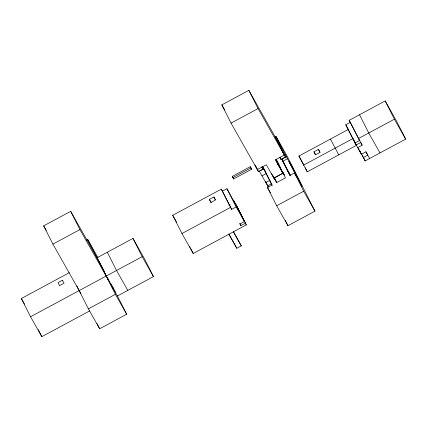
<?xml version="1.0" encoding="UTF-8"?>
<svg xmlns="http://www.w3.org/2000/svg" width="427" height="427" viewBox="0 0 427 427"><rect width="100%" height="100%" fill="white"/><g stroke="black" fill="none" stroke-linecap="round" stroke-linejoin="round"><path stroke-width="0.64" d="M261.842 166.946L262.957 169.156L258.458 171.579L231.055 123.115L221.837 104.866L248.845 90.327L276.242 138.796L285.46 157.045L280.961 159.468L279.834 157.478M231.055 123.115L258.063 108.581L248.845 90.327M80.938 293.707L52.905 244.116L43.687 225.867L70.69 211.328L100.115 263.379M52.905 244.116L79.908 229.582L70.69 211.328M274.86 137.11L276.034 136.475L287.291 156.394L314.95 211.151L287.947 225.686L276.685 205.766L267.467 187.512L271.967 185.094L262.749 166.84L261.623 167.448M86.569 240.187L87.743 239.552L98.039 257.764M232.267 176.394L250.27 166.701L251.017 168.03L251.631 169.247L233.628 178.94L232.267 176.394L233.628 178.94M232.88 177.611L250.884 167.918L250.27 166.701M246.32 224.874L236.163 204.965L246.32 224.874L193.207 253.462L181.95 233.542L172.727 215.293L221.341 189.129L231.685 209.369L236.184 206.951L226.967 188.697L222.467 191.12M284.126 155.332L285.252 154.729L276.034 136.475M369.643 158.497L365.891 151.857L361.386 154.28L357.634 147.641L362.139 145.217L349.163 120.329L385.17 100.948L396.432 120.862L405.65 139.117L365.144 160.92L361.183 153.474M89.686 310.915L41.83 336.673L30.568 316.754L21.35 298.505L69.371 272.656M96.966 257.807L132.973 238.421L144.23 258.34L153.453 276.589L117.446 295.97L126.664 314.224L99.662 328.763L88.4 308.844L76.801 285.882M290.259 175.732L281.879 159.143L286.378 156.72M360.634 142.559L356.134 144.983L355.008 142.992L345.79 124.743L350.289 122.319L349.163 120.329M213.874 197.018L215.411 200.055L210.911 202.478L209.374 199.436L213.874 197.018L215.438 199.783M290.435 175.855L283 161.134L287.504 158.711L285.252 154.729M277.107 164.657L278.233 164.053L275.73 159.623M261.997 175.903L266.501 173.479M278.879 166.818L280.005 166.21M356.78 145.153L307.269 171.803L298.905 156.036L348.875 129.141M318.446 149.386L319.983 152.428L315.484 154.852L313.946 151.809L318.446 149.386L320.01 152.156M254.951 164.881L257.332 169.588L266.331 164.742L273.84 178.022L282.839 173.175L278.233 164.053M265.754 182.542L269.693 180.424M273.718 178.256L283.523 172.978M229.011 205.264L230.164 204.645M303.517 165.164L353.028 138.513L357.634 147.641M268.225 187.037L267.628 185.862L271.567 183.743M181.95 233.542L230.559 207.378L221.341 189.129M287.504 158.711L296.722 176.959L294.47 172.978L289.97 175.401L281.644 158.919M358.381 138.578L394.388 119.197L385.17 100.948M30.568 316.754L142.191 256.675L132.973 238.421M355.008 142.992L359.507 140.568L350.289 122.319M226.967 188.697L237.956 209.107L233.345 199.985L235.224 203.305L244.441 221.554L239.942 223.978L240.881 225.637L245.381 223.214M363.265 157.6L367.764 155.177L365.982 151.644M276.685 205.766L303.688 191.232L294.47 172.978M88.4 308.844L115.402 294.31L87.743 239.552M228.765 234.065L236.809 248.29L241.308 245.867L233.339 231.445M394.388 119.197L405.65 139.117M379.993 152.925L368.736 133.005L359.518 114.756M345.79 124.743L356.134 144.983M338.776 154.846L330.413 139.079M313.946 151.809L315.51 154.579M298.905 156.036L303.81 164.955M258.063 108.581L285.46 157.045M303.688 191.232L314.95 211.151M281.879 159.143L283 161.134M289.741 174.024L289.111 172.914L290.552 175.764M287.408 170.09L288.775 172.636L288.161 171.419M279.066 164.55L276.248 159.575L285.471 177.824L276.466 182.671L272.896 175.604M282.839 173.175L275.335 159.895L284.334 155.054L275.116 136.8M276.861 182.393L274.171 177.333M262.749 166.84L265.914 172.449M270.152 181.112L269.405 179.783L272.255 185.425M261.831 167.165L262.957 169.156M221.837 104.866L224.757 110.027M267.628 185.862L259.37 171.254L263.87 168.83L269.111 179.207M267.467 187.512L270.494 192.876M250.884 167.918L251.631 169.247M236.184 206.951L244.441 221.554M230.559 207.378L231.685 209.369M233.265 231.642L241.308 245.867M209.374 199.436L211.248 202.756M229.16 234.434L236.809 248.29M172.727 215.293L176.591 222.12M142.191 256.675L153.453 276.589M127.796 290.403L116.534 270.483L107.316 252.234M79.908 229.582L117.446 295.97M115.402 294.31L126.664 314.224M43.687 225.867L46.281 230.457M21.35 298.505L24.569 304.195M360.65 142.271L362.139 145.217M361.274 153.266L361.872 154.441M362.464 155.62L365.144 160.92M359.993 151.121L360.591 152.3M358.221 148.004L361.386 154.28M305.252 167.811L307.269 171.803M279.845 157.253L280.961 159.468M271.535 173.458L273.84 178.022M265.642 181.528L268.316 186.823M285.268 220.385L287.947 225.686M255.778 166.279L258.458 171.579M239.691 223.284L240.881 225.637M189.641 246.395L190.234 247.575M190.832 248.749L193.207 253.462M112.296 286.175L115.568 292.655M111.015 284.035L113.689 289.335M101.61 266.208L103.991 270.921M107.556 277.982L109.936 282.695M99.219 261.788L105.757 274.737M107.246 277.683L108.437 280.037M98.093 259.797L105.528 274.513M96.982 323.463L99.662 328.763M38.259 329.607L41.83 336.673M62.497 280.224L57.992 282.647L59.529 285.69L64.029 283.266L62.497 280.224M292.757 168.008L289.004 161.369L301.974 186.257L292.757 168.008M283.656 173.842L282.909 172.513L284.27 175.059L283.656 173.842M274.657 178.689L273.904 177.36L275.271 179.906L274.657 178.689"/></g></svg>
